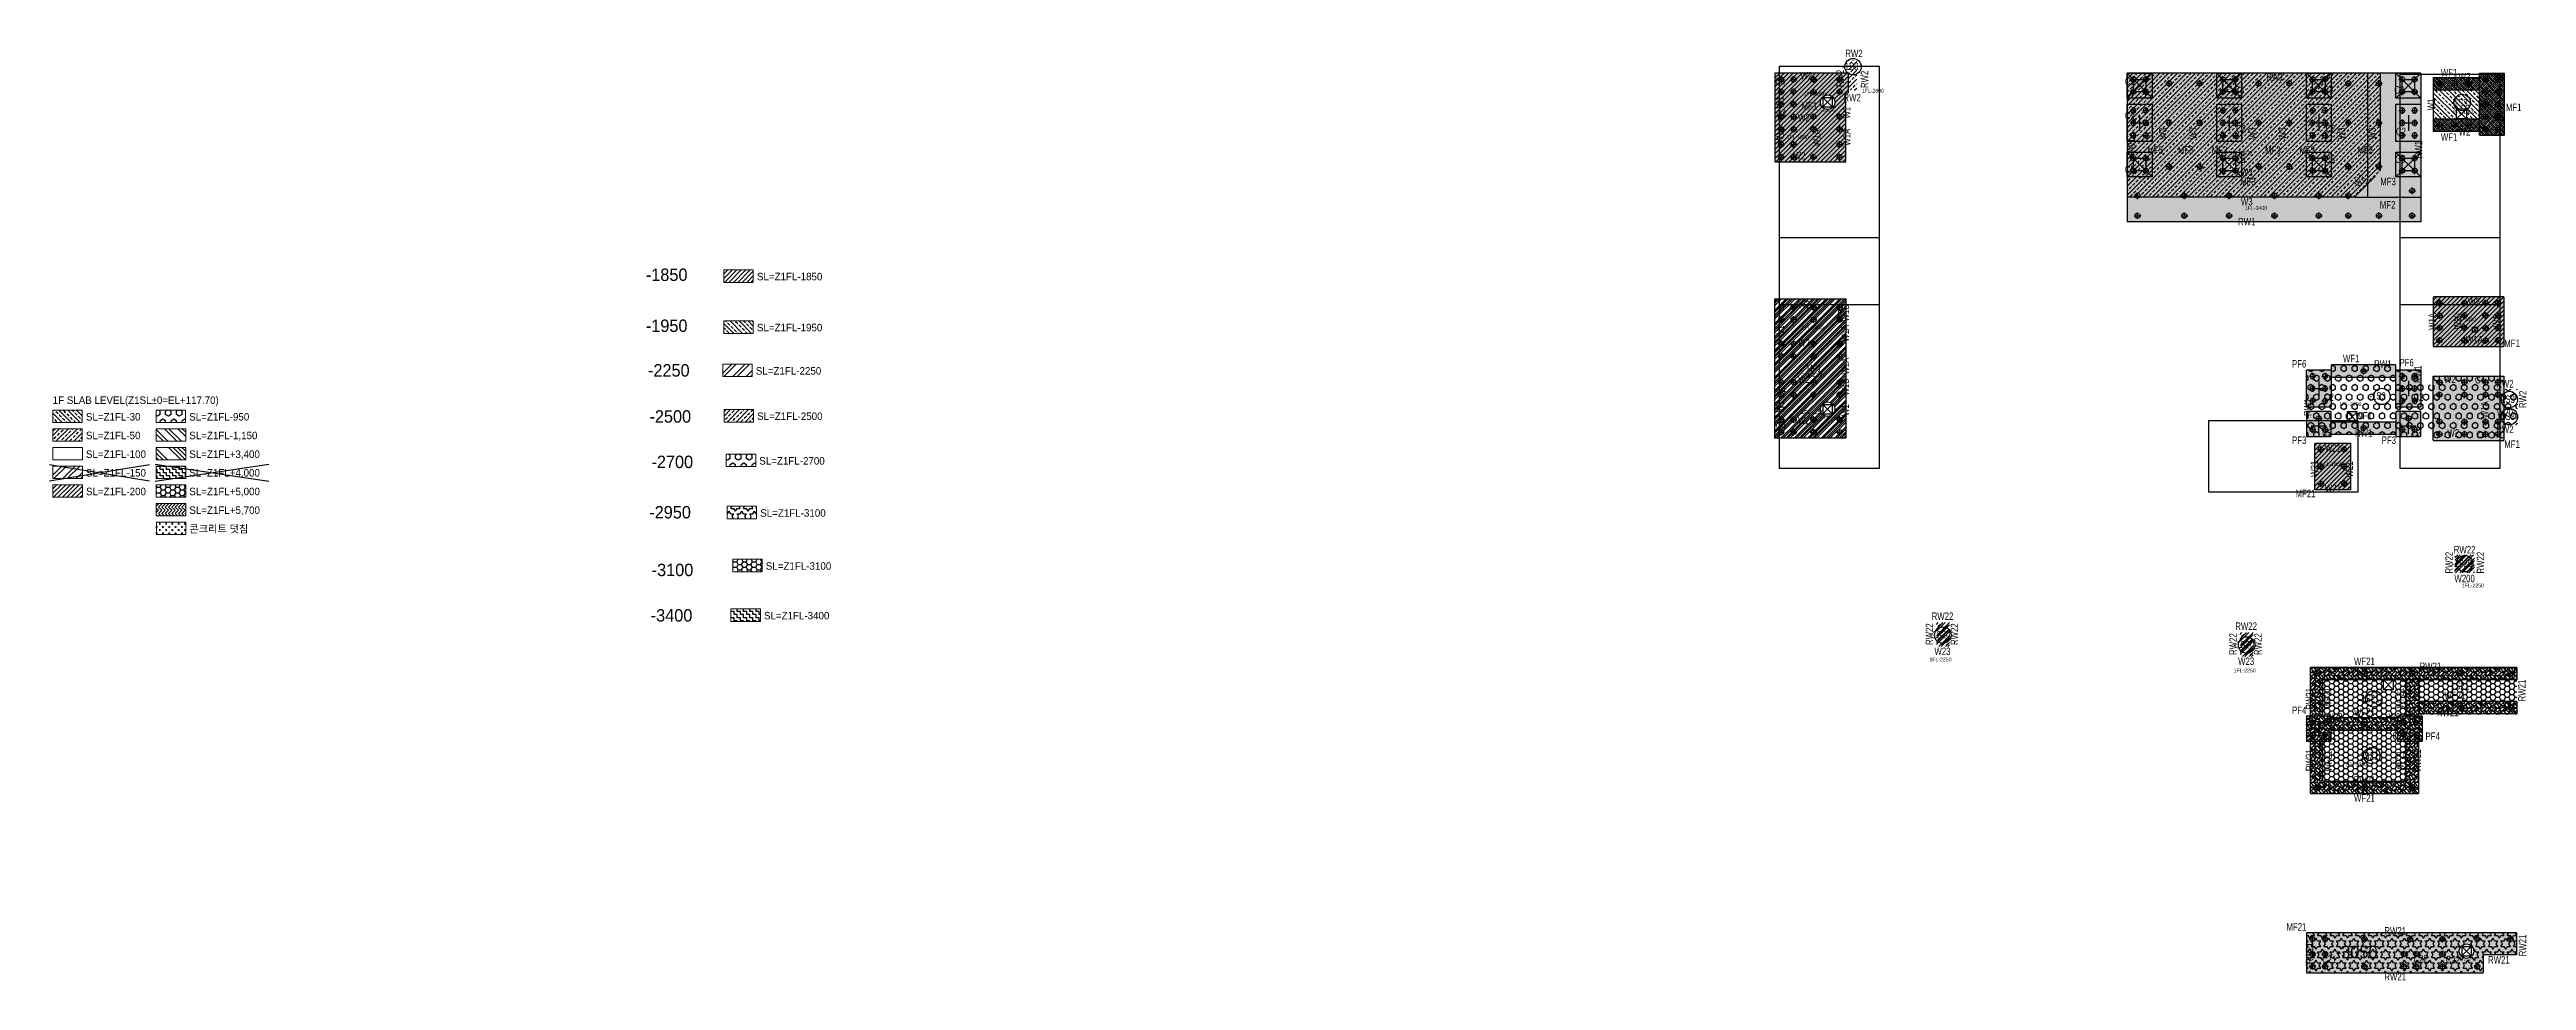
# Model space of a CAD drawing. Header units: millimetres. Extents: x -117154 to 181380, y 40774 to 152954.
import ezdxf
from ezdxf.enums import TextEntityAlignment as Align

# ---------------------------------------------------------------- set-up
doc = ezdxf.new("R2010")
doc.units = ezdxf.units.MM
doc.linetypes.add('ACAD_ISO04W100', pattern=[30, 24, -3, 0, -3])
doc.linetypes.add('HID', pattern=[2.3, 1.5, -0.8])
for name, color, linetype in [('$0$A-HAT', 8, 'Continuous'), ('^DECK', 130, 'Continuous'), ('A-ELE-7', 7, 'Continuous'), ('A-HAT', 251, 'Continuous'), ('A-OPEN', 1, 'Continuous'), ('A-REV-1', 1, 'Continuous'), ('COLUMN-TEXT', 2, 'Continuous'), ('ISL', 251, 'Continuous'), ('PILE', 4, 'HID'), ('S-FOOTING', 4, 'HID'), ('S-TEXT-NOTE', 7, 'Continuous'), ('TXT-FOOTING', 4, 'Continuous'), ('TXT-SLAB', 6, 'Continuous'), ('WALL-TEXT', 6, 'Continuous'), ('기초패턴', 1, 'Continuous'), ('레벨', 40, 'Continuous'), ('슬래브라인', 7, 'Continuous')]:
    doc.layers.add(name, color=color, linetype=linetype)
doc.layers.add('A-CON', color=2, linetype='Continuous', lineweight=9)
doc.layers.add('NOPLOT', color=191, linetype='Continuous', plot=False)
doc.layers.add('NOPLOT-TEXT', color=41, linetype='Continuous', plot=False)
doc.styles.add('Gtx', font='Dotum.ttf')
doc.styles.add('맑은고딕', font='malgun.ttf')

# ---------------------------------------------------------------- blocks, each defined once
blk = doc.blocks.new('파일')
at = {"color": 1, "linetype": 'ACAD_ISO04W100'}
for p, q in [((16279, 3764), (16279, 3828)), ((16248, 3796), (16311, 3796))]:
    blk.add_line(p, q, dxfattribs=at)
at = {"layer": 'PILE', "linetype": 'HID'}
blk.add_circle((16279, 3796), 24, dxfattribs=at)
blk = doc.blocks.new('D600(2.5)PF4')
at = {"layer": 'NOPLOT'}
for p, q in [((32045, -273354), (33920, -273354)), ((32983, -274291), (32983, -272416))]:
    blk.add_line(p, q, dxfattribs=at)
at = {"layer": 'S-FOOTING', "linetype": 'HID'}
blk.add_lwpolyline([(31483, -271854), (31483, -274854), (34483, -274854), (34483, -271854), (31483, -271854)], dxfattribs=at)
at = {"xscale": 12.50000000000909, "yscale": 12.50000000000909, "zscale": 12.50000000000909}
for p in [(-171260, -320054), (-171260, -321554), (-169760, -320054), (-169760, -321554)]:
    blk.add_blockref('파일', p, dxfattribs=at)
blk = doc.blocks.new('D600(2.5)PF3')
at = {"layer": 'NOPLOT'}
for p, q in [((50897, -266770), (50897, -264865)), ((49960, -265821), (51835, -265821))]:
    blk.add_line(p, q, dxfattribs=at)
at = {"layer": 'S-FOOTING'}
blk.add_lwpolyline([(49397, -264096), (49397, -267096), (52397, -267096), (52397, -264096), (49397, -264096)], dxfattribs=at)
at = {"xscale": 12.50000000000909, "yscale": 12.50000000000909, "zscale": 12.50000000000909}
for p in [(-152595, -312371), (-153345, -313721), (-151845, -313721)]:
    blk.add_blockref('파일', p, dxfattribs=at)
blk = doc.blocks.new('D600(2.5)PF6')
blk.add_lwpolyline([(49397, -271104), (49397, -275604), (52397, -275604), (52397, -271104), (49397, -271104)])
at = {"layer": 'NOPLOT'}
for p, q in [((49960, -273354), (51835, -273354)), ((50897, -274291), (50897, -272416))]:
    blk.add_line(p, q, dxfattribs=at)
at = {"xscale": 12.50000000000909, "yscale": 12.50000000000909, "zscale": 12.50000000000909}
for p in [(-153345, -319304), (-151845, -319304), (-153345, -320804), (-153345, -322304), (-151845, -320804), (-151845, -322304)]:
    blk.add_blockref('파일', p, dxfattribs=at)
blk = doc.blocks.new('A$Ced74df8e')
at = {"layer": '기초패턴'}
h = blk.add_hatch(dxfattribs=at)
h.set_pattern_fill('ANSI33', color=256, scale=60, angle=90)
h.set_pattern_definition([(135, (-385073.9, 29595), (-269.40768, -269.40768), []), (135, (-385073.9, 29864.4), (-269.40768, -269.40768), [190.5, -95.25])])
h.paths.add_polyline_path([(105500, -48700), (109800, -48700), (109800, -43100), (105500, -43100)])
h.paths.add_polyline_path([(124525, -29700), (124525, -29100), (125125, -29100), (125125, -29700)], flags=16)
h.paths.add_polyline_path([(119800, -31450), (128350, -31450), (128350, -25450), (119800, -25450)])
edge = h.paths.add_edge_path()
edge.add_arc((46800, -2000), 877, 0, 360)
h.paths.add_polyline_path([(40450, -9200), (40450, 1500), (49300, 1500), (49300, -860), (49000, -860), (49000, -9200)])
edge = h.paths.add_edge_path()
edge.add_arc((46800, -2000), 877, 144.41365, 155.81126)
edge.add_line((46000, -1641), (46000, -1490))
edge.add_line((46000, -1490), (46087, -1490))
edge = h.paths.add_edge_path()
edge.add_arc((46800, -2000), 877, 204.18874, 231.84773)
edge.add_line((46258, -2690), (46000, -2690))
edge.add_line((46000, -2690), (46000, -2359))
h = blk.add_hatch(dxfattribs=at)
h.set_pattern_fill('HONEY', color=256, scale=60)
h.set_pattern_definition([(0, (-385073.9, 29594.98), (285.75, 164.97784), [190.5, -381]), (120, (-385073.9, 29594.98), (-285.75, 164.97784), [190.5, -381]), (60, (-385073.9, 29594.98), (6e-07, 329.95568), [-381, 190.5])])
h.paths.add_polyline_path([(82900, -16420), (82900, -13420), (110301, -13420), (113400, -10321), (113400, 1500), (118300, 1500), (118300, -16420)])
h = blk.add_hatch(dxfattribs=at)
h.set_pattern_fill('HEX', color=256, scale=60, angle=90)
h.set_pattern_definition([(90, (-385073.9, 29594.98), (-329.95568, 2e-14), [190.5, -381]), (210, (-385073.9, 29594.98), (164.97784, -285.75), [190.5, -381]), (150, (-385073.9, 29785.48), (-164.97784, -285.75), [190.5, -381])])
h.paths.add_polyline_path([(82900, -13420), (110301, -13420), (113400, -10321), (113400, 1500), (82900, 1500)])
h = blk.add_hatch(dxfattribs=at)
h.set_pattern_fill('ANSI31', color=256, scale=60)
h.set_pattern_definition([(45, (-385073.9, 29594.98), (-134.70384, 134.70384), [])])
h.paths.add_polyline_path([(119800, -5500), (119800, -4000), (125350, -4000), (125350, -500), (119800, -500), (119800, 1000), (125350, 1000), (125350, 1500), (128350, 1500), (128350, -6000), (125350, -6000), (125350, -5500)])
h = blk.add_hatch(dxfattribs=at)
h.set_pattern_fill('ANSI32', color=256, scale=60)
h.set_pattern_definition([(45, (-385073.9, 29595), (-404.1115, 404.1115), []), (45, (-384804.5, 29595), (-404.1115, 404.1115), [])])
edge = h.paths.add_edge_path()
edge.add_arc((46800, -39000), 877, 0, 360)
h.paths.add_polyline_path([(40450, -42500), (49001, -42500), (49001, -25700), (40450, -25700)])
edge = h.paths.add_edge_path()
edge.add_arc((46800, -39000), 877, 134.54851, 155.81126)
edge.add_line((46000, -38641), (46000, -38375))
edge.add_line((46000, -38375), (46185, -38375))
edge = h.paths.add_edge_path()
edge.add_arc((46800, -39000), 877, 204.18874, 220.96852)
edge.add_line((46138, -39575), (46000, -39575))
edge.add_line((46000, -39575), (46000, -39359))
h = blk.add_hatch(dxfattribs=at)
h.set_pattern_fill('ZIGZAG', color=256, scale=60, angle=90)
h.set_pattern_definition([(90, (-385073.9, 29594.98), (-190.5, 190.5), [190.5, -190.5]), (180, (-385073.9, 29785.48), (-190.5, -190.5), [190.5, -190.5])])
h.paths.add_polyline_path([(119800, -35000), (128350, -35000), (128350, -42750), (119800, -42750)])
h.paths.add_polyline_path([(115300, -38750), (118300, -38750), (118300, -34250), (115300, -34250)])
h.paths.add_polyline_path([(104500, -38750), (104500, -34250), (107500, -34250), (107500, -33650), (109700, -33650), (115300, -33650), (115300, -35150), (111200, -35150), (107500, -35150), (107500, -38750)])
h.paths.add_polyline_path([(104500, -42275), (104500, -39275), (107500, -39275), (107500, -40500), (115300, -40500), (115300, -39275), (118300, -39275), (118300, -42275), (115300, -42275), (115300, -42000), (107500, -42000), (107500, -42275)])
h = blk.add_hatch(dxfattribs=at)
h.set_pattern_fill('ANSI32', color=256, scale=60)
h.set_pattern_definition([(45, (13346.43, -140430), (-404.1115, 404.1115), []), (45, (13615.84, -140430), (-404.1115, 404.1115), [])])
h.paths.add_polyline_path([(122462, -56525), (124758, -56525), (124758, -58700), (122347, -58700)])
h = blk.add_hatch(dxfattribs=at)
h.set_pattern_fill('ANSI32', color=256, scale=60)
h.set_pattern_definition([(45, (-50353.57, -148605), (-404.1115, 404.1115), []), (45, (-50084.16, -148605), (-404.1115, 404.1115), [])])
h.paths.add_polyline_path([(59900, -64700), (61500, -64700), (61500, -67600), (59900, -67600)])
h = blk.add_hatch(dxfattribs=at)
h.set_pattern_fill('ANSI32', color=256, scale=60)
h.set_pattern_definition([(45, (-13753.57, -149805), (-404.1115, 404.1115), []), (45, (-13484.16, -149805), (-404.1115, 404.1115), [])])
h.paths.add_polyline_path([(96500, -65900), (98100, -65900), (98100, -68800), (96500, -68800)])
h = blk.add_hatch(dxfattribs=at)
h.set_pattern_fill('AR-HBONE', color=256, scale=3, angle=90)
h.set_pattern_definition([(135, (-385073.9, 29594.98), (-431.0523, 3e-14), [914.4, -304.8]), (225, (-385289.42, 29810.5), (-431.0523, 7e-14), [914.4, -304.8])])
h.paths.add_polyline_path([(106500, -83800), (106500, -79000), (107500, -79000), (107500, -77700), (115500, -77700), (115500, -79000), (116500, -79000), (116500, -83800)], flags=16)
h.paths.add_polyline_path([(105000, -85300), (105000, -79000), (104500, -79000), (104500, -76000), (105000, -76000), (105000, -70100), (129850, -70100), (129850, -71600), (118000, -71600), (118000, -74200), (129850, -74200), (129850, -75700), (118000, -75700), (118000, -76000), (118500, -76000), (118500, -79000), (118000, -79000), (118000, -85300)])
h.paths.add_polyline_path([(106500, -76000), (106500, -71600), (116500, -71600), (116500, -76000), (115500, -76000), (115500, -76200), (107500, -76200), (107500, -76000)], flags=16)
h = blk.add_hatch(dxfattribs=at)
h.set_pattern_fill('STARS', color=256, scale=60, angle=90)
h.set_pattern_definition([(90, (-385073.9, 29594.98), (-329.95568, 2e-14), [190.5, -190.5]), (150, (-385073.9, 29594.98), (-164.97784, -285.75), [190.5, -190.5]), (210, (-385238.87, 29690.23), (164.97784, -285.75), [190.5, -190.5])])
edge = h.paths.add_edge_path(flags=16)
edge.add_arc((123800, -104300), 877, 0, 360)
h.paths.add_polyline_path([(104500, -106900), (125850, -106900), (125850, -104700), (129850, -104700), (129850, -102100), (104500, -102100)])
blk = doc.blocks.new('A$C63f8a159')
at = {"layer": 'NOPLOT'}
for p, q in [((0, 3000), (3000, 0)), ((3000, 3000), (0, 0))]:
    blk.add_line(p, q, dxfattribs=at)
at = {"layer": 'NOPLOT', "elevation": 0}
for points in [[(0, 3000), (3000, 3000), (3000, 0), (0, 0)], [(750, 2250), (2250, 2250), (2250, 750), (750, 750)]]:
    blk.add_lwpolyline(points, close=True, dxfattribs=at)
at = {"xscale": 12.50000000000909, "yscale": 12.50000000000909, "zscale": 12.50000000000909}
for p in [(-202742, -45200), (-202742, -46700), (-201242, -45200), (-201242, -46700)]:
    blk.add_blockref('파일', p, dxfattribs=at)
blk = doc.blocks.new('A$C61475c86')
at = {"layer": 'A-OPEN'}
for p, q in [((359, 613), (1479, 1733)), ((359, 1733), (1479, 613))]:
    blk.add_line(p, q, dxfattribs=at)
at = {"layer": '슬래브라인'}
for p, q in [((359, 1733), (359, 613)), ((359, 1733), (1479, 1733)), ((359, 613), (1479, 613)), ((1479, 1733), (1479, 613))]:
    blk.add_line(p, q, dxfattribs=at)
blk.add_circle((919, 1173), 877, dxfattribs=at)
at = {"layer": 'NOPLOT-TEXT', "style": '맑은고딕', "width": 0.7}
blk.add_text('영구배수집수정:1,685X1,470(H)', height=150, dxfattribs=at).set_placement((1022, 109), align=Align.MIDDLE_CENTER)

msp = doc.modelspace()

# ---------------------------------------------------------------- hatches: boundary and pattern name
at = {"layer": '$0$A-HAT'}
h = msp.add_hatch(dxfattribs=at)
h.set_pattern_fill('CROSS', color=1, scale=60)
h.set_pattern_definition([(0, (-191208, 61902.4), (381, 381), [190.5, -571.5]), (90, (-191112.74, 61807.16), (-381, 381), [190.5, -571.5])])
h.paths.add_polyline_path([(-104281, 96000), (-100736, 96000), (-100736, 94500), (-104281, 94500)])
at = {"layer": 'A-HAT'}
h = msp.add_hatch(dxfattribs=at)
h.set_pattern_fill('ANSI31', color=256, scale=120)
h.paths.add_polyline_path([(99354, 147745), (99654, 147745), (99654, 150105), (90804, 150105), (90804, 139405), (99354, 139405)])
edge = h.paths.add_edge_path(flags=16)
edge.add_arc((97154, 146605), 877, 0, 360)
edge = h.paths.add_edge_path(flags=0)
edge.add_line((96594, 147165), (96594, 146045))
edge = h.paths.add_edge_path(flags=0)
edge.add_line((97714, 147165), (97714, 146045))
edge = h.paths.add_edge_path(flags=0)
edge.add_line((96594, 146045), (97714, 146045))
edge = h.paths.add_edge_path(flags=0)
edge.add_line((96594, 147165), (97714, 147165))
edge = h.paths.add_edge_path(flags=0)
edge.add_line((96594, 146045), (97714, 147165))
edge = h.paths.add_edge_path(flags=0)
edge.add_line((96594, 147165), (97714, 146045))
h.paths.add_polyline_path([(96182, 145379), (98333, 145379), (98333, 145698), (96182, 145698)], flags=24)
h = msp.add_hatch(dxfattribs=at)
h.set_pattern_fill('ANSI33', color=256, scale=120)
h.set_pattern_definition([(45, (-34892.4, 4126.45), (-538.8154, 538.8154), []), (45, (-34353.6, 4126.45), (-538.8154, 538.8154), [381, -190.5])])
h.paths.add_polyline_path([(100654, 151655), (99654, 151655), (99654, 148045), (100654, 148045)])
h = msp.add_hatch(dxfattribs=at)
h.set_pattern_fill('ANSI33', color=256, scale=120)
h.paths.add_polyline_path([(133254, 150105), (133254, 135185), (160655, 135185), (163754, 138284), (163754, 150105)])
h = msp.add_hatch(dxfattribs=at)
h.set_pattern_fill('ZIGZAG', color=256, scale=120, angle=90)
h.set_pattern_definition([(90, (0, 0), (-381, 381), [381, -381]), (180, (0, 381), (-381, -381), [381, -381])])
h.paths.add_polyline_path([(133254, 132185), (133254, 135185), (160655, 135185), (163154, 137684), (163154, 149605), (168654, 149605), (168654, 132185)])
h = msp.add_hatch(dxfattribs=at)
h.set_pattern_fill('ANSI33', color=256, scale=120, angle=90)
h.paths.add_polyline_path([(172954, 145805), (174154, 145805), (174154, 144605), (172954, 144605)])
h.paths.add_polyline_path([(170154, 149605), (170154, 143105), (175704, 143105), (175704, 142605), (178704, 142605), (178704, 150105), (175704, 150105), (175704, 149605)])
h = msp.add_hatch(dxfattribs=at)
h.set_pattern_fill('ANSI31', color=256, scale=120)
h.set_pattern_definition([(45, (-98623.9, 140757.3), (-269.4077, 269.4077), [])])
h.paths.add_polyline_path([(-35874, 126400), (-32329, 126400), (-32329, 124900), (-35874, 124900)])
h = msp.add_hatch(dxfattribs=at)
h.set_pattern_fill('ANSI32', color=256, scale=120)
h.paths.add_polyline_path([(96542, 109030), (96277, 109641), (96542, 110230), (97155, 110482), (97767, 110230), (98030, 109641), (97767, 109030), (97155, 108728)], flags=16)
h.paths.add_polyline_path([(90804, 122905), (99354, 122905), (99354, 106105), (90804, 106105)])
h = msp.add_hatch(dxfattribs=at)
h.set_pattern_fill('ANSI31', color=256, scale=120)
h.paths.add_polyline_path([(170152, 123155), (178702, 123155), (178702, 117155), (170152, 117155)])
h = msp.add_hatch(dxfattribs=at)
h.set_pattern_fill('ANSI33', color=256, scale=120, angle=90)
h.paths.add_polyline_path([(-35874, 120253), (-32329, 120253), (-32329, 118753), (-35874, 118753)])
h = msp.add_hatch(dxfattribs=at)
h.set_pattern_fill('ANSI32', color=256, scale=120)
h.set_pattern_definition([(45, (-72369.6, 126087.6), (-808.223, 808.223), []), (45, (-71830.8, 126087.6), (-808.223, 808.223), [])])
h.paths.add_polyline_path([(-36007, 115035), (-32462, 115035), (-32462, 113535), (-36007, 113535)])
h = msp.add_hatch(dxfattribs=at)
h.set_pattern_fill('HEX', color=256, scale=120, angle=90)
h.paths.add_polyline_path([(154854, 114355), (154854, 106330), (157854, 106330), (157854, 106605), (165654, 106605), (165654, 106330), (168654, 106330), (168654, 107205), (170154, 107205), (170154, 105855), (178704, 105855), (178704, 107705), (180304, 107705), (180304, 112005), (178704, 112005), (178704, 113605), (170154, 113605), (170154, 112505), (168654, 112505), (168654, 114355), (167754, 114355), (165654, 114355), (165654, 114955), (157854, 114955), (157854, 114355)])
h = msp.add_hatch(dxfattribs=at)
h.set_pattern_fill('ANSI33', color=256, scale=120, angle=90)
h.set_pattern_definition([(135, (-167041.7, 123857.3), (-538.815, -538.815), []), (135, (-167041.7, 124396.15), (-538.815, -538.815), [381, -190.5])])
h.paths.add_polyline_path([(-116749, 109500), (-113203, 109500), (-113203, 108000), (-116749, 108000)])
h = msp.add_hatch(dxfattribs=at)
h.set_pattern_fill('HEX', color=256, scale=120, angle=90)
h.set_pattern_definition([(90, (-211390.4, 75835.7), (-659.9114, 4e-14), [381, -762]), (210, (-211390.4, 75835.7), (329.9557, -571.5), [381, -762]), (150, (-211390.4, 76216.7), (-329.9557, -571.5), [381, -762])])
h.paths.add_polyline_path([(-104292, 109500), (-100747, 109500), (-100747, 108000), (-104292, 108000)])
h = msp.add_hatch(dxfattribs=at)
h.set_pattern_fill('ANSI33', color=256, scale=120)
h.set_pattern_definition([(45, (-72217.26, 127373.1), (-538.815, 538.815), []), (45, (-71678.44, 127373.1), (-538.815, 538.815), [381, -190.5])])
h.paths.add_polyline_path([(-35851, 109571), (-32306, 109571), (-32306, 108071), (-35851, 108071)])
h = msp.add_hatch(dxfattribs=at)
h.set_pattern_fill('ANSI33', color=256, scale=120)
h.set_pattern_definition([(45, (-153113.6, 125051.7), (-538.815, 538.815), []), (45, (-152574.8, 125051.7), (-538.815, 538.815), [381, -190.5])])
h.paths.add_polyline_path([(-116747, 107250), (-113202, 107250), (-113202, 105750), (-116747, 105750)])
h = msp.add_hatch(dxfattribs=at)
h.set_pattern_fill('ANSI32', color=256, scale=120, angle=90)
h.set_pattern_definition([(135, (-220289.4, -483772.8), (-808.223, -808.223), []), (135, (-220289.4, -483234), (-808.223, -808.223), [])])
h.paths.add_polyline_path([(-104290, 107250), (-100745, 107250), (-100745, 105750), (-104290, 105750)])
h = msp.add_hatch(dxfattribs=at)
h.set_pattern_fill('ANSI34', color=256, scale=120, angle=90)
h.set_pattern_definition([(135, (-218809.4, -483772.8), (-1616.446, -1616.446), []), (135, (-218809.4, -483234), (-1616.446, -1616.446), []), (135, (-218809.4, -482695.2), (-1616.446, -1616.446), []), (135, (-218809.4, -482156.4), (-1616.446, -1616.446), [])])
h.paths.add_polyline_path([(-104289, 105000), (-100744, 105000), (-100744, 103500), (-104289, 103500)])
h = msp.add_hatch(dxfattribs=at)
h.set_pattern_fill('ANSI31', color=256, scale=120)
h.paths.add_polyline_path([(155854, 105505), (160154, 105505), (160154, 99905), (155854, 99905)])
h = msp.add_hatch(dxfattribs=at)
h.set_pattern_fill('ANSI32', color=256, scale=120)
h.set_pattern_definition([(45, (-153107.1, 113801.7), (-808.223, 808.223), []), (45, (-152568.3, 113801.7), (-808.223, 808.223), [])])
h.paths.add_polyline_path([(-116745, 102750), (-113199, 102750), (-113199, 101250), (-116745, 101250)])
h = msp.add_hatch(dxfattribs=at)
h.set_pattern_fill('ZIGZAG', color=256, scale=120, angle=90)
h.set_pattern_definition([(90, (-128197.33, 116051.7), (-381, 381), [381, -381]), (180, (-128197.33, 116432.7), (-381, -381), [381, -381])])
h.paths.add_polyline_path([(-104288, 102750), (-100743, 102750), (-100743, 101250), (-104288, 101250)])
h = msp.add_hatch(dxfattribs=at)
h.set_pattern_fill('HEX', color=256, scale=120, angle=90)
h.set_pattern_definition([(90, (-142687.9, 70525.8), (-659.9114, 4e-14), [381, -762]), (210, (-142687.9, 70525.8), (329.9557, -571.5), [381, -762]), (150, (-142687.9, 70906.8), (-329.9557, -571.5), [381, -762])])
h.paths.add_polyline_path([(-35589, 104190), (-32044, 104190), (-32044, 102690), (-35589, 102690)])
h = msp.add_hatch(dxfattribs=at)
h.set_pattern_fill('ANSI31', color=256, scale=120)
h.set_pattern_definition([(45, (-179493.32, 114857.34), (-269.4077, 269.4077), [])])
h.paths.add_polyline_path([(-116743, 100500), (-113198, 100500), (-113198, 99000), (-116743, 99000)])
h = msp.add_hatch(dxfattribs=at)
h.set_pattern_fill('HONEY', color=256, scale=120)
h.set_pattern_definition([(0, (-128196.03, 116051.7), (571.5, 329.9557), [381, -762]), (120, (-128196.03, 116051.7), (-571.5, 329.9557), [381, -762]), (60, (-128196.03, 116051.7), (1e-06, 659.9114), [-762, 381])])
h.paths.add_polyline_path([(-104285, 100500), (-100740, 100500), (-100740, 99000), (-104285, 99000)])
h = msp.add_hatch(dxfattribs=at)
h.set_pattern_fill('KHAT41', color=256, scale=4000)
h.set_pattern_definition([(45, (-218809.36, -483772.83), (400, 0), [565.6854, -565.6854]), (315, (-218809.36, -483772.83), (400, -8e-14), [565.6854, -565.6854])])
h.paths.add_polyline_path([(-104283, 98250), (-100737, 98250), (-100737, 96750), (-104283, 96750)])
h = msp.add_hatch(dxfattribs=at)
h.set_pattern_fill('STARS', color=256, scale=120)
h.paths.add_polyline_path([(-35472, 97912), (-31927, 97912), (-31927, 96412), (-35472, 96412)])
h = msp.add_hatch(dxfattribs=at)
h.set_pattern_fill('HONEY', color=256, scale=120)
h.set_pattern_definition([(0, (-58713.37, 107075.23), (571.5, 329.9557), [381, -762]), (120, (-58713.37, 107075.23), (-571.5, 329.9557), [381, -762]), (60, (-58713.37, 107075.23), (1e-06, 659.9114), [-762, 381])])
h.paths.add_polyline_path([(-34803, 91523), (-31257, 91523), (-31257, 90023), (-34803, 90023)])
h = msp.add_hatch(dxfattribs=at)
h.set_pattern_fill('ANSI32', color=256, scale=120)
h.set_pattern_definition([(45, (79593, -25056.1), (-808.223, 808.223), []), (45, (80131.8, -25056.1), (-808.223, 808.223), [])])
h.paths.add_polyline_path([(172754, 90105), (174911, 90105), (174911, 91880), (172754, 91880)])
h = msp.add_hatch(dxfattribs=at)
h.set_pattern_fill('ZIGZAG', color=256, scale=120, angle=90)
h.set_pattern_definition([(90, (-365.1, -6571.03), (-381, 381), [381, -381]), (180, (-365.1, -6190.03), (-381, -381), [381, -381])])
h.paths.add_polyline_path([(-35026, 85541), (-31481, 85541), (-31481, 84041), (-35026, 84041)])
h = msp.add_hatch(dxfattribs=at)
h.set_pattern_fill('ANSI32', color=256, scale=120)
h.set_pattern_definition([(45, (15893, -33231.1), (-808.223, 808.223), []), (45, (16431.8, -33231.1), (-808.223, 808.223), [])])
h.paths.add_polyline_path([(110454, 81205), (111654, 81205), (111654, 83705), (110454, 83705)])
h = msp.add_hatch(dxfattribs=at)
h.set_pattern_fill('ANSI32', color=256, scale=120)
h.set_pattern_definition([(45, (52493, -34431.1), (-808.223, 808.223), []), (45, (53031.8, -34431.1), (-808.223, 808.223), [])])
h.paths.add_polyline_path([(147054, 80005), (148254, 80005), (148254, 82505), (147054, 82505)])
h = msp.add_hatch(dxfattribs=at)
h.set_pattern_fill('HONEY', color=256, scale=120)
h.paths.add_polyline_path([(162704, 77005), (162704, 75805)], flags=16)
h.paths.add_polyline_path([(165329, 77005), (165329, 75805), (164129, 75805), (164129, 77005)], flags=16)
h.paths.add_polyline_path([(155354, 78505), (180204, 78505), (180204, 72905), (168354, 72905), (168354, 72605), (168854, 72605), (168854, 69605), (168354, 69605), (168354, 63305), (155354, 63305), (155354, 69605), (154854, 69605), (154854, 72605), (155354, 72605)])
h = msp.add_hatch(dxfattribs=at)
h.set_pattern_fill('STARS', color=256, scale=120)
h.paths.add_polyline_path([(166004, 44405), (166004, 45605)], flags=16)
h.paths.add_polyline_path([(174754, 44865), (175031, 44305), (174754, 43745), (174154, 43428), (173554, 43745), (173277, 44305), (173554, 44865), (174154, 45182)], flags=16)
h.paths.add_polyline_path([(154854, 46505), (180204, 46505), (180204, 43905), (176204, 43905), (176204, 41705), (154854, 41705)])

# ---------------------------------------------------------------- linework, layer by layer
at = {"layer": '^DECK', "color": 0}
for centre in [(100209, 150888), (173633, 146568), (163958, 111155), (179318, 110778), (179318, 108715), (173932, 90997), (111033, 82394), (147661, 81201), (162962, 74715), (162748, 67873)]:
    msp.add_circle(centre, 991, dxfattribs=at)
at = {"layer": 'A-CON'}
for points in [[(-35874, 126400), (-32329, 126400), (-32329, 124900), (-35874, 124900)], [(-35874, 120253), (-32329, 120253), (-32329, 118753), (-35874, 118753)], [(-36007, 115035), (-32462, 115035), (-32462, 113535), (-36007, 113535)], [(-116749, 109500), (-113203, 109500), (-113203, 108000), (-116749, 108000)], [(-104292, 109500), (-100747, 109500), (-100747, 108000), (-104292, 108000)], [(-35851, 109571), (-32306, 109571), (-32306, 108071), (-35851, 108071)], [(-116747, 107250), (-113202, 107250), (-113202, 105750), (-116747, 105750)], [(-116746, 105000), (-113201, 105000), (-113201, 103500), (-116746, 103500)], [(-104290, 107250), (-100745, 107250), (-100745, 105750), (-104290, 105750)], [(-104289, 105000), (-100744, 105000), (-100744, 103500), (-104289, 103500)], [(-116745, 102750), (-113199, 102750), (-113199, 101250), (-116745, 101250)], [(-104288, 102750), (-100743, 102750), (-100743, 101250), (-104288, 101250)], [(-35589, 104190), (-32044, 104190), (-32044, 102690), (-35589, 102690)], [(-116743, 100500), (-113198, 100500), (-113198, 99000), (-116743, 99000)], [(-104285, 100500), (-100740, 100500), (-100740, 99000), (-104285, 99000)], [(-104283, 98250), (-100737, 98250), (-100737, 96750), (-104283, 96750)], [(-104281, 96000), (-100736, 96000), (-100736, 94500), (-104281, 94500)], [(-35472, 97912), (-31927, 97912), (-31927, 96412), (-35472, 96412)], [(-34803, 91523), (-31257, 91523), (-31257, 90023), (-34803, 90023)], [(-35026, 85541), (-31481, 85541), (-31481, 84041), (-35026, 84041)]]:
    msp.add_lwpolyline(points, close=True, dxfattribs=at)
at = {"layer": 'A-CON', "color": 3, "linetype": 'HID', "elevation": 0}
for points in [[(98454, 120755), (98754, 120755), (98754, 121505), (98454, 121505)], [(98454, 112855), (98754, 112855), (98754, 112205), (98454, 112205)]]:
    msp.add_lwpolyline(points, close=True, dxfattribs=at)
at = {"layer": 'A-ELE-7', "elevation": 0}
for points in [[(172954, 145805), (174154, 145805), (174154, 144605), (172954, 144605)], [(174879, 119505), (175479, 119505), (175479, 118905), (174879, 118905)], [(164129, 77005), (165329, 77005), (165329, 75805), (164129, 75805)]]:
    msp.add_lwpolyline(points, close=True, dxfattribs=at)
at = {"layer": 'A-ELE-7'}
msp.add_lwpolyline([(160968, 108105), (160968, 109305), (159768, 109305), (159768, 108105)], close=True, dxfattribs=at)
at = {"layer": 'A-OPEN'}
for p, q in [((172954, 144605), (174154, 145805)), ((174154, 144605), (172954, 145805)), ((174879, 118905), (175479, 119505)), ((175479, 118905), (174879, 119505)), ((159768, 109305), (160968, 108105)), ((159768, 108105), (160968, 109305)), ((164129, 77005), (165329, 75805)), ((164129, 75805), (165329, 77005))]:
    msp.add_line(p, q, dxfattribs=at)
at = {"layer": 'A-REV-1', "linetype": 'Continuous'}
for p, q in [((-117154, 100970), (-105105, 102967)), ((-117154, 102967), (-105105, 100970)), ((-104440, 100936), (-90727, 103000)), ((-104440, 103000), (-90727, 100936))]:
    msp.add_line(p, q, dxfattribs=at)
at = {"layer": 'NOPLOT'}
for points in [[(91354, 150955), (103354, 150955), (103354, 122185), (91354, 122185)], [(91354, 130305), (103354, 130305), (103354, 102485), (91354, 102485)], [(161114, 108205), (143054, 108205), (143054, 99665), (161114, 99665)]]:
    msp.add_lwpolyline(points, close=True, dxfattribs=at)
at = {"layer": 'NOPLOT', "elevation": 0}
for points in [[(166154, 150005), (178154, 150005), (178154, 122185), (166154, 122185)], [(166154, 130305), (178154, 130305), (178154, 102485), (166154, 102485)]]:
    msp.add_lwpolyline(points, close=True, dxfattribs=at)
at = {"layer": 'S-FOOTING'}
for p, q in [((133254, 150105), (133254, 132185)), ((168654, 150105), (133254, 150105)), ((162254, 135185), (162254, 150105)), ((163754, 150105), (163754, 138284)), ((168654, 150105), (168654, 132185)), ((170154, 149605, 0), (175704, 149605)), ((170154, 149605), (170154, 143105)), ((170154, 148105, 0), (175704, 148105)), ((90804, 145605), (90804, 145605)), ((90804, 145605), (90804, 145605)), ((170154, 144605, 0), (175704, 144605)), ((170154, 143105, 0), (175704, 143105)), ((160655, 135185), (163154, 137684)), ((160655, 135185), (133254, 135185)), ((160655, 135185), (168654, 135185)), ((168654, 132185), (133254, 132185)), ((170154, 113605), (178704, 113605)), ((170154, 105855), (170154, 113605)), ((178704, 105855), (178704, 113605)), ((90804, 110605), (90804, 110605)), ((157854, 108105), (165654, 108105)), ((157854, 106605), (165654, 106605)), ((170154, 105855), (178704, 105855)), ((155354, 72605), (155354, 78505)), ((180204, 78505), (155354, 78505)), ((180204, 78505), (180204, 77005)), ((156854, 72605), (156854, 77005)), ((180204, 77005), (156854, 77005)), ((166854, 77005), (166854, 72605)), ((168354, 77005), (168354, 72605)), ((165854, 72405), (157854, 72405)), ((180204, 74405), (168354, 74405)), ((180204, 72905), (168354, 72905)), ((180204, 74405), (180204, 72905)), ((155354, 63305), (155354, 69605)), ((156854, 64805), (156854, 69605)), ((165854, 70905), (157854, 70905)), ((166854, 69605), (166854, 64805)), ((168354, 69605), (168354, 63305)), ((155354, 63305), (168354, 63305)), ((156854, 64805), (166854, 64805))]:
    msp.add_line(p, q, dxfattribs=at)
at = {"layer": 'S-FOOTING', "elevation": 0}
for points in [[(99354, 147745), (99654, 147745), (99654, 150105), (99654, 150105), (99654, 150105), (90804, 150105), (90804, 139405), (99354, 139405)], [(170154, 117155), (178704, 117155), (178704, 123155), (170154, 123155)], [(157854, 113455), (165654, 113455), (165654, 114955), (157854, 114955)], [(176204, 41705), (176204, 43905), (180204, 43905), (180204, 46505), (154854, 46505), (154854, 41705)]]:
    msp.add_lwpolyline(points, close=True, dxfattribs=at)
at = {"layer": 'S-FOOTING'}
for points in [[(175704, 150105), (178704, 150105), (178704, 142605), (175704, 142605)], [(90804, 122905), (99354, 122905), (99354, 106105), (90804, 106105)], [(155854, 105505), (160154, 105505), (160154, 99905), (155854, 99905)]]:
    msp.add_lwpolyline(points, close=True, dxfattribs=at)

# ---------------------------------------------------------------- block references
at = {"xscale": 12.50000000000909, "yscale": 12.50000000000909, "zscale": 12.50000000000909}
for p in [(-111939, 101905), (-110439, 101905), (-108038, 101905), (-104888, 101905), (-27039, 101905), (-25539, 101905), (-111939, 100405), (-111939, 98905), (-110439, 100405), (-110439, 98905), (-108038, 100405), (-104888, 100405), (-65189, 101405), (-61489, 101405), (-54389, 101405), (-50689, 101405), (-43589, 101405), (-39889, 101405), (-32589, 101405), (-30789, 101405), (-29089, 101405), (-27039, 100405), (-27039, 98905), (-25539, 100405), (-25539, 98905), (-111939, 97405), (-111939, 95905), (-110439, 97405), (-110439, 95905), (-108038, 97405), (-108038, 95905), (-104889, 97405), (-104889, 95905), (-32589, 96405), (-30789, 96405), (-29089, 96405), (-27039, 97405), (-27039, 95905), (-25539, 97405), (-25539, 95905), (-111939, 94055), (-111939, 92555), (-110439, 94055), (-110439, 92555), (-108038, 92555), (-104889, 94055), (-104889, 92555), (-68989, 87885), (-63339, 87885, 0), (-57939, 87885, 0), (-52479, 87885, 0), (-47139, 87885, 0), (-43589, 87885), (-35889, 88491), (-68989, 85485), (-63339, 85485), (-57939, 85485), (-52479, 85485), (-47139, 85485), (-43589, 85485), (-39889, 85485), (-35889, 85485), (-32589, 74955), (-29589, 74955), (-27039, 74955), (-25539, 74955), (-111939, 74455), (-111939, 72955), (-110439, 74455), (-110439, 72955), (-108038, 74460), (-108038, 72960), (-104888, 74455), (-104888, 72955), (-32589, 73455), (-32589, 71955), (-29589, 73455), (-29589, 71955), (-27039, 73455), (-27039, 71955), (-25539, 73455), (-25539, 71955), (-111939, 70055), (-110439, 70055), (-108038, 70055), (-104888, 70055), (-32589, 70455), (-29589, 70455), (-27039, 70455), (-25539, 70455), (-111939, 68555), (-110439, 68555), (-108038, 68555), (-104888, 68555), (-41739, 66755), (-111939, 65405), (-111939, 63905), (-110439, 65405), (-110439, 63905), (-108038, 65405), (-108038, 63905), (-104888, 65405), (-104888, 63905), (-32589, 65405), (-32589, 63905), (-29589, 65405), (-29589, 63905), (-27039, 65405), (-27039, 63905), (-25539, 65405), (-25539, 63905), (-111939, 60905), (-110439, 60905), (-108038, 60905, 0), (-104888, 60905, 0), (-41739, 59905), (-32589, 60655), (-29589, 60655), (-27039, 60655), (-25539, 60655), (-111939, 59405), (-110439, 59405), (-108038, 59405, 0), (-104888, 59405, 0), (-46889, 57305), (-44089, 57305), (-32589, 59155), (-29589, 59155), (-27039, 59155), (-25539, 59155), (-46889, 55255), (-44089, 55255), (-46889, 53205), (-44089, 53205), (-47389, 30305), (-41639, 30305), (-35889, 30305), (-29964, 30305), (-24039, 30305), (-41639, 24205), (-29964, 26205), (-24039, 26205), (-47389, 16605), (-41639, 16605), (-35889, 16605)]:
    msp.add_blockref('파일', p, dxfattribs=at)
for p, xscale, yscale, zscale, rotation in [((-65189, 191555), -12.50000000000909, 12.50000000000909, 12.50000000000909, 180), ((-61489, 191555), -12.50000000000909, 12.50000000000909, 12.50000000000909, 180), ((-54389, 191555), -12.50000000000909, 12.50000000000909, 12.50000000000909, 180), ((-50689, 191555), -12.50000000000909, 12.50000000000909, 12.50000000000909, 180), ((-43589, 191555), -12.50000000000909, 12.50000000000909, 12.50000000000909, 180), ((-39889, 191555), -12.50000000000909, 12.50000000000909, 12.50000000000909, 180), ((-65189, 186305), -12.50000000000909, 12.50000000000909, 12.50000000000909, 180), ((-61489, 186305), -12.50000000000909, 12.50000000000909, 12.50000000000909, 180), ((-54389, 186305), -12.50000000000909, 12.50000000000909, 12.50000000000909, 180), ((-50689, 186305), -12.50000000000909, 12.50000000000909, 12.50000000000909, 180), ((-43589, 186305), -12.50000000000909, 12.50000000000909, 12.50000000000909, 180), ((-39889, 186305), -12.50000000000909, 12.50000000000909, 12.50000000000909, 180), ((203054, -157737), 12.5000000000094, 12.5000000000094, 12.5000000000094, 90), ((204554, -157737), 12.5000000000094, 12.5000000000094, 12.5000000000094, 90), ((209304, -157737), 12.5000000000094, 12.5000000000094, 12.5000000000094, 90), ((214804, -157737), 12.5000000000094, 12.5000000000094, 12.5000000000094, 90), ((218704, -157737), 12.5000000000094, 12.5000000000094, 12.5000000000094, 90), ((222904, -157737), 12.5000000000094, 12.5000000000094, 12.5000000000094, 90), ((226904, -157737), 12.5000000000094, 12.5000000000094, 12.5000000000094, 90), ((203054, -159537), 12.5000000000094, 12.5000000000094, 12.5000000000094, 90), ((203054, -161037), 12.5000000000094, 12.5000000000094, 12.5000000000094, 90), ((204554, -159537), 12.5000000000094, 12.5000000000094, 12.5000000000094, 90), ((204554, -161037), 12.5000000000094, 12.5000000000094, 12.5000000000094, 90), ((209304, -161037), 12.5000000000094, 12.5000000000094, 12.5000000000094, 90), ((214054, -159537), 12.5000000000094, 12.5000000000094, 12.5000000000094, 90), ((214054, -161037), 12.5000000000094, 12.5000000000094, 12.5000000000094, 90), ((215554, -159537), 12.5000000000094, 12.5000000000094, 12.5000000000094, 90), ((215554, -161037), 12.5000000000094, 12.5000000000094, 12.5000000000094, 90), ((218704, -159537), 12.5000000000094, 12.5000000000094, 12.5000000000094, 90), ((218704, -161037), 12.5000000000094, 12.5000000000094, 12.5000000000094, 90), ((222904, -161037), 12.5000000000094, 12.5000000000094, 12.5000000000094, 90)]:
    msp.add_blockref('파일', p, dxfattribs=dict(xscale=xscale, yscale=yscale, zscale=zscale, rotation=rotation))
at = {"layer": 'ISL'}
for p in [(96235, 145432), (96235, 108432), (173235, 43132)]:
    msp.add_blockref('A$C61475c86', p, dxfattribs=at)
at = {"layer": 'S-FOOTING'}
for name, p in [('A$C63f8a159', (133254, 147105)), ('A$C63f8a159', (144054, 147105)), ('A$C63f8a159', (154854, 147105)), ('A$C63f8a159', (165654, 147105)), ('A$C63f8a159', (133254, 137605)), ('A$C63f8a159', (144054, 137605)), ('A$C63f8a159', (154854, 137605)), ('A$C63f8a159', (165654, 137605)), ('D600(2.5)PF3', (105456, 373426)), ('D600(2.5)PF3', (116256, 373426)), ('D600(2.5)PF4', (123371, 344459)), ('D600(2.5)PF4', (134371, 344459))]:
    msp.add_blockref(name, p, dxfattribs=at)
at = {"layer": 'S-FOOTING', "xscale": -1, "rotation": 180}
for p in [(83856, -129249), (94656, -129249), (105456, -129249), (116256, -129249), (105456, -161249), (116256, -161249)]:
    msp.add_blockref('D600(2.5)PF6', p, dxfattribs=at)
at = {"layer": '기초패턴'}
msp.add_blockref('A$Ced74df8e', (50354, 148605), dxfattribs=at)

# ---------------------------------------------------------------- texts
at = {"layer": 'COLUMN-TEXT', "color": 3, "style": 'Gtx', "width": 0.8}
for s, p in [('C4', (92049, 148401)), ('C3', (134180, 148401)), ('C4', (178644, 148810)), ('C3', (147364, 147363)), ('C3', (158146, 147363)), ('C3', (166643, 147363)), ('C4', (92154, 144505)), ('C2', (134180, 144281)), ('C2', (147581, 142703)), ('C2', (158363, 142703)), ('C2', (166859, 142362)), ('C4', (178644, 144037)), ('C5', (134180, 137774)), ('C5', (147504, 139027)), ('C5', (158285, 139027)), ('C5', (166766, 139027)), ('C4', (92136, 111224)), ('C4', (92125, 106917))]:
    msp.add_text(s, height=900, dxfattribs=at).set_placement(p, align=Align.BOTTOM_RIGHT)
for s, p in [('C4', (175168, 112447)), ('C21', (156754, 42644)), ('C22', (167754, 42665)), ('C22', (171654, 42570))]:
    msp.add_text(s, height=900, dxfattribs=at).set_placement(p, align=Align.BOTTOM_LEFT)
for s, p in [('C2', (156954, 111505)), ('C2', (167754, 111505)), ('C3', (156754, 107205)), ('C3', (167554, 107205)), ('C4', (175329, 107005)), ('C21', (156754, 70705))]:
    msp.add_text(s, height=900, dxfattribs=at).set_placement(p, align=Align.TOP_LEFT)
msp.add_text('C22', height=900, dxfattribs=at).set_placement((166954, 70705), align=Align.TOP_RIGHT)
at = {"layer": 'NOPLOT', "style": 'Gtx'}
for s, p in [('1FL-1850', (94265, 147387)), ('1FL-1850', (92211, 142178)), ('1FL-2600', (145615, 140273)), ('1FL-3400', (147465, 133643)), ('1FL-2250', (94006, 119235)), ('1FL-1850', (172629, 120224)), ('1FL-2250', (94023, 113512)), ('1FL-2700', (158827, 110003)), ('1FL-2250', (93981, 109053)), ('1FL-1850', (156568, 102773))]:
    msp.add_text(s, height=450, dxfattribs=at).set_placement(p)
at = {"layer": 'NOPLOT', "color": 211, "style": 'Gtx'}
for s, p in [('1FL-2600', (101281, 147773, 0)), ('1FL-2250', (173605, 88138)), ('1FL-2250', (109434, 79237)), ('1FL-2250', (146082, 77901)), ('1FL-3300', (159537, 66588))]:
    msp.add_text(s, height=450, dxfattribs=at).set_placement(p)
at = {"layer": 'NOPLOT', "color": 1, "style": 'Gtx'}
msp.add_text('1FL-1950', height=450, dxfattribs=at).set_placement((172465, 145171))
at = {"layer": 'NOPLOT', "style": 'Gtx'}
msp.add_text('-3050', height=1500, dxfattribs=at).set_placement((160918, 44212, 0), align=Align.MIDDLE_CENTER)
at = {"layer": 'S-TEXT-NOTE', "color": 4, "style": 'Gtx'}
for s, p in [('SL=Z1FL-1850', (-31895, 125147)), ('SL=Z1FL-1950', (-31895, 119001)), ('SL=Z1FL-2250', (-32028, 113783)), ('1F SLAB LEVEL(Z1SL%%P0=EL+117.70)', (-116773, 110248)), ('SL=Z1FL-30', (-112770, 108247)), ('SL=Z1FL-950', (-100313, 108247)), ('SL=Z1FL-2500', (-31872, 108319)), ('SL=Z1FL-50', (-112769, 105997)), ('SL=Z1FL-100', (-112767, 103747)), ('SL=Z1FL-1,150', (-100312, 105997)), ('SL=Z1FL+3,400', (-100310, 103747)), ('SL=Z1FL-150', (-112766, 101497)), ('SL=Z1FL+4,000', (-100309, 101497)), ('SL=Z1FL-2700', (-31611, 102938)), ('SL=Z1FL-200', (-112765, 99247)), ('SL=Z1FL+5,000', (-100307, 99247)), ('SL=Z1FL+5,700', (-100304, 96997)), ('콘크리트 덧침', (-100303, 94747)), ('SL=Z1FL-3100', (-31493, 96659)), ('SL=Z1FL-3100', (-30824, 90271)), ('SL=Z1FL-3400', (-31047, 84289))]:
    msp.add_text(s, height=900, dxfattribs=at).set_placement(p)
at = {"layer": 'TXT-FOOTING', "style": 'Gtx', "width": 0.8}
for s, p in [('WF1', (172061, 150618)), ('WF1', (172061, 142859)), ('WF21', (161854, 63213))]:
    msp.add_text(s, height=900, dxfattribs=at).set_placement(p, align=Align.TOP_CENTER)
for p in [(94017, 146605), (178705, 118005, 0), (94569, 114973), (178704, 105855)]:
    msp.add_text('MF1', height=900, dxfattribs=at).set_placement(p, align=Align.TOP_LEFT)
at = {"layer": 'TXT-FOOTING', "color": 1, "style": 'Gtx', "width": 0.8}
msp.add_text('MF1', height=900, dxfattribs=at).set_placement((179845, 146446), align=Align.TOP_CENTER)
at = {"layer": 'TXT-FOOTING', "style": 'Gtx', "width": 0.8}
for s, p in [('MF3', (136627, 140126)), ('MF3', (140309, 140126)), ('MF3', (144380, 140126)), ('MF3', (150816, 140126)), ('MF3', (154947, 140126)), ('MF3', (161937, 140126)), ('MF3', (147827, 136330)), ('MF3', (164699, 136330)), ('MF2', (164648, 133524)), ('WF1', (160261, 115007)), ('WF1', (161754, 108105)), ('WF21', (161854, 78505)), ('WF21', (172754, 74405)), ('WF21', (161854, 72405))]:
    msp.add_text(s, height=900, dxfattribs=at).set_placement(p, align=Align.BOTTOM_CENTER)
for s, p in [('PF6', (154854, 114355)), ('PF6', (167801, 114507)), ('PF4', (154854, 72605)), ('PF4', (170939, 69484))]:
    msp.add_text(s, height=900, dxfattribs=at).set_placement(p, align=Align.BOTTOM_RIGHT)
for s, p in [('PF3', (154854, 106330)), ('PF3', (165654, 106330)), ('MF21', (155954, 99905))]:
    msp.add_text(s, height=900, dxfattribs=at).set_placement(p, align=Align.TOP_RIGHT)
for p in [(156946, 74805), (157001, 67205)]:
    msp.add_text('WF21', height=900, rotation=90, dxfattribs=at).set_placement(p, align=Align.TOP_CENTER)
for p in [(166854, 74805), (166854, 67205)]:
    msp.add_text('WF21', height=900, rotation=90, dxfattribs=at).set_placement(p, align=Align.BOTTOM_CENTER)
at = {"layer": 'TXT-FOOTING', "color": 1, "style": 'Gtx', "width": 0.8}
msp.add_text('MF21', height=900, dxfattribs=at).set_placement((154854, 46505), align=Align.BOTTOM_RIGHT)
at = {"layer": 'TXT-SLAB', "style": 'Gtx', "width": 0.8}
for s, p in [('-1S3', (99876, 150476)), ('-1S3', (173300, 146106)), ('-1S3', (178985, 110366)), ('-1S3', (178985, 108303)), ('-1S20', (173600, 90585)), ('-1S20', (110700, 81982)), ('-1S20', (147329, 80789))]:
    msp.add_text(s, height=900, dxfattribs=at).set_placement(p, align=Align.CENTER)
at = {"layer": 'TXT-SLAB', "color": 1, "style": 'Gtx', "width": 0.8}
msp.add_text('-1S3', height=900, dxfattribs=at).set_placement((162436, 110757))
at = {"layer": 'TXT-SLAB', "style": 'Gtx', "width": 0.8}
for p in [(161151, 74297), (171945, 75830), (161005, 67391)]:
    msp.add_text('-1S21', height=900, dxfattribs=at).set_placement(p)
at = {"layer": 'WALL-TEXT', "style": 'Gtx', "width": 0.8}
for s, p in [('RW2', (100327, 151771, 0)), ('W2', (94600, 149079, 0)), ('W2', (173910, 148970, 0)), ('W2', (94304, 144005, 0)), ('W2', (94309, 121505, 0)), ('W2', (175055, 121805, 0)), ('W2', (94311, 116905, 0)), ('W1A', (175115, 117279, 0)), ('W2', (94298, 112505, 0)), ('RW1', (164070, 114340, 0)), ('W2', (172154, 112505, 0)), ('RW2', (178779, 111955, 0)), ('W2', (94291, 107528, 0)), ('W21', (158054, 104205, 0)), ('RW22', (110996, 83951, 0)), ('RW22', (147596, 82751, 0)), ('W23', (110996, 79723, 0)), ('W23', (147596, 78523, 0)), ('RW21', (169800, 77905, 0)), ('W22', (158229, 71805, 0)), ('W22', (165729, 71805, 0)), ('RW21', (161854, 64205, 0)), ('RW21', (165558, 46034, 0))]:
    msp.add_text(s, height=900, dxfattribs=at).set_placement(p, align=Align.BOTTOM_CENTER)
for s, p in [('RW2', (99381, 149469, 0)), ('W1', (92135, 146562, 0)), ('W1', (170610, 146338, 0)), ('W1', (176934, 146338, 0)), ('W1', (92135, 142368, 0)), ('W1', (92154, 118986, 0)), ('W1A', (170754, 120195, 0)), ('W20', (173804, 120205, 0)), ('RW1', (169010, 113822, 0)), ('W1', (92154, 109937, 0)), ('RW1', (155739, 109854, 0)), ('W1A', (177054, 109553, 0)), ('W21', (156554, 102427, 0)), ('RW22', (110134, 82503, 0)), ('RW22', (113141, 82503, 0)), ('RW22', (146734, 81303, 0)), ('RW22', (149741, 81303, 0)), ('RW21', (155954, 74705, 0)), ('RW21', (155954, 67305, 0)), ('RW21', (155954, 44044, 0))]:
    msp.add_text(s, height=900, rotation=90, dxfattribs=at).set_placement(p, align=Align.BOTTOM_CENTER)
for s, rotation, p in [('RW2', 90, (101154, 149350, 0)), ('W1A', 90, (95354, 142305, 0)), ('W1', 90, (99002, 145342, 0)), ('W1A', 90, (99002, 142387, 0)), ('W3', 90, (137103, 142827)), ('W3', 90, (140734, 142827)), ('W3', 90, (147853, 142827)), ('W3', 90, (151513, 142827)), ('W3', 90, (158632, 142827)), ('W3', 90, (162349, 142827)), ('RW1', 90, (133301, 141211)), ('RW1', 90, (167921, 140904, 0)), ('W3', 45, (160943, 137470, 0)), ('W1A', 90, (98824, 118757, 0)), ('W1B', 90, (98835, 121205, 0)), ('W1', 90, (177354, 120205, 0)), ('W1A', 90, (98835, 114806, 0)), ('W1B', 90, (98835, 112283, 0)), ('RW2', 90, (180480, 110805, 0)), ('W1', 90, (98823, 109504, 0)), ('W21', 90, (159554, 102355, 0)), ('RW22', 90, (171604, 91119, 0)), ('RW22', 90, (175381, 91119, 0)), ('RW21', 90, (180370, 75705, 0)), ('RW21', 90, (167754, 67305, 0)), ('RW21', 90, (180453, 44985, 0))]:
    msp.add_text(s, height=900, rotation=rotation, dxfattribs=at).set_placement(p, align=Align.TOP_CENTER)
for s, p in [('RW1', (151059, 150123)), ('RW2', (100106, 147608, 0)), ('W2', (173910, 143495, 0)), ('W2', (93754, 140605, 0)), ('W3', (147668, 138608, 0)), ('W3', (147668, 135076, 0)), ('RW1', (147668, 132666, 0)), ('RW2', (178779, 107641, 0)), ('W20', (178779, 109659, 0)), ('RW1', (161754, 107205, 0)), ('W2', (172554, 107205, 0)), ('W21', (158054, 100505, 0)), ('RW22', (173925, 93138, 0)), ('W200', (173925, 89665, 0)), ('RW21', (171889, 73505, 0)), ('RW21', (178055, 43715, 0)), ('RW21', (165558, 41674, 0))]:
    msp.add_text(s, height=900, dxfattribs=at).set_placement(p, align=Align.TOP_CENTER)
at = {"layer": '레벨', "style": 'Gtx'}
for s, p in [('-1850', (-42774, 125817, 0)), ('-1950', (-42774, 119671, 0)), ('-2250', (-42517, 114294, 0)), ('-2500', (-42336, 108741, 0)), ('-2700', (-42096, 103267)), ('-2950', (-42361, 97195, 0)), ('-3100', (-42071, 90249, 0)), ('-3400', (-42188, 84770))]:
    msp.add_text(s, height=1500, dxfattribs=at).set_placement(p, align=Align.MIDDLE_CENTER)

doc.saveas('drawing.dxf')
